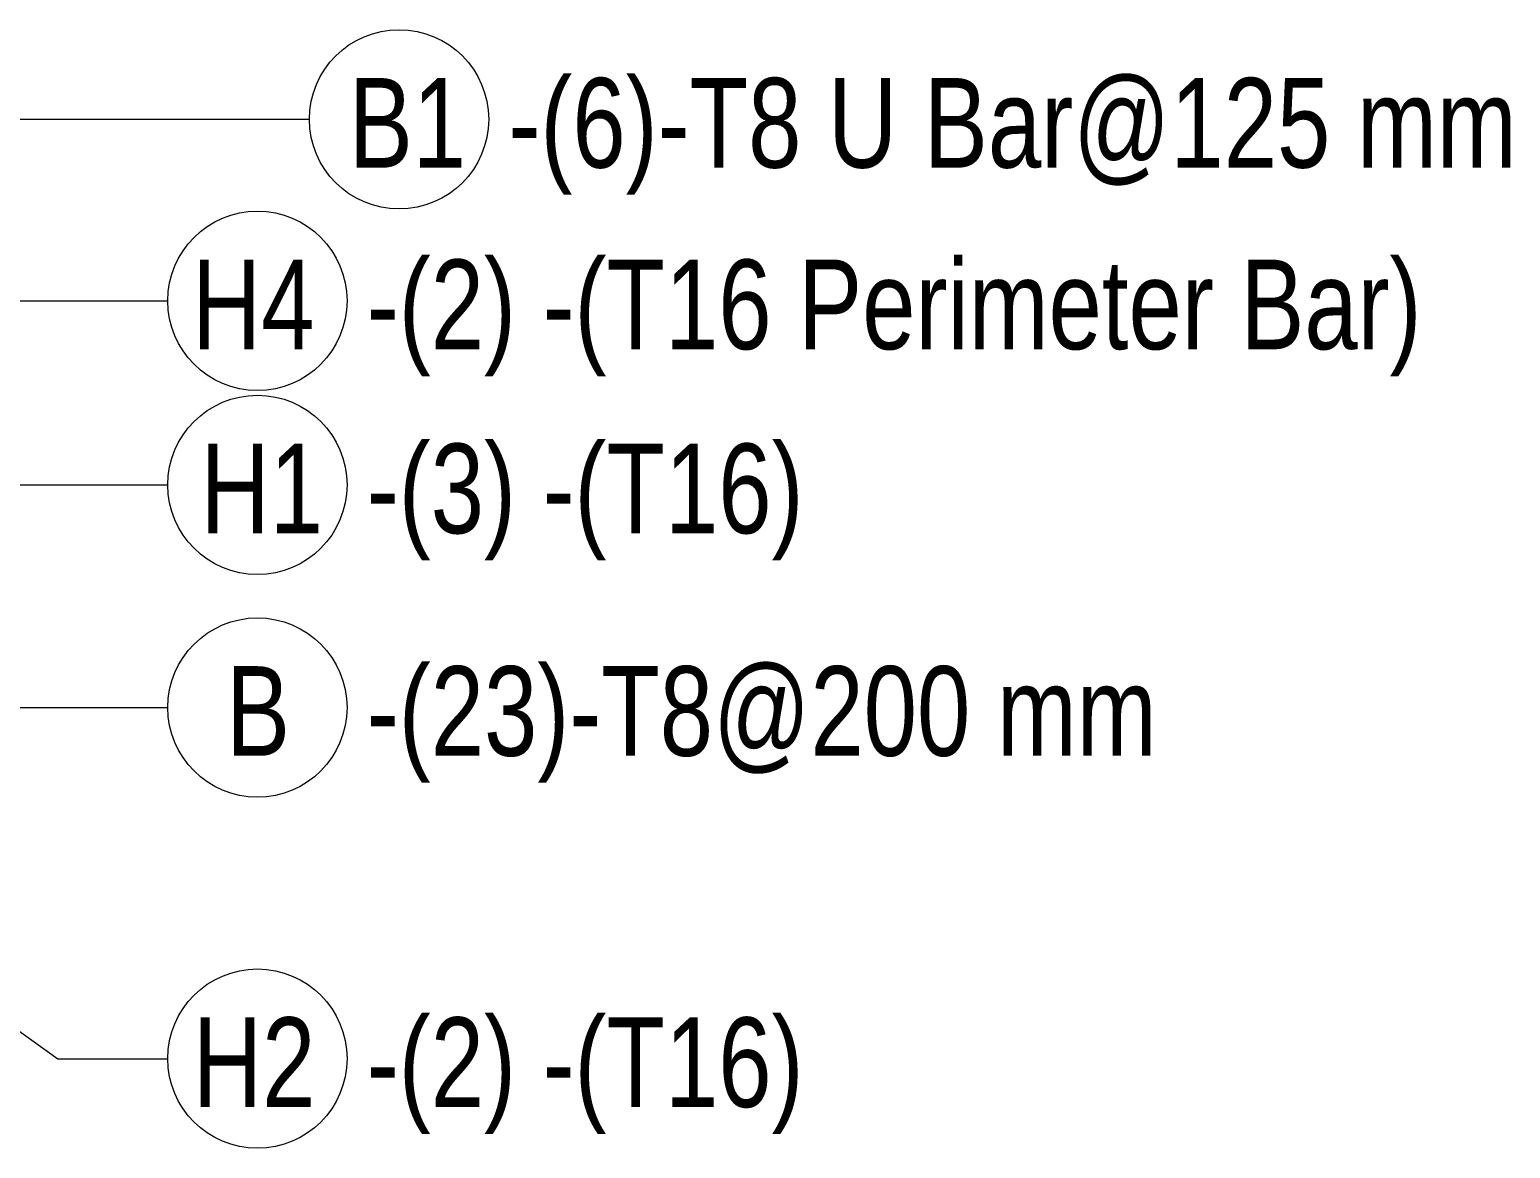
# Model space of a CAD drawing. Header units: millimetres. Extents: x 18954 to 39483, y -1618 to 21231.
# Drawn here: x 32790 to 33823, y 20038 to 20818 of the extents above; entities that cross this region are included whole.
import ezdxf

# ---------------------------------------------------------------- set-up
doc = ezdxf.new("R2010")
doc.units = ezdxf.units.MM
doc.layers.add('S-RBAR-IDEN', color=171, linetype='Continuous', lineweight=9)
doc.styles.add('Nirmala UI Semilight_1', font='NirmalaS.ttf', dxfattribs={"width": 0.8, "height": 62.5})

# ---------------------------------------------------------------- blocks, each defined once
blk = doc.blocks.new('M_Rebar Tag_rfa Dimension - ARROW-793927-Elevation Top 3')
at = {"layer": 'S-RBAR-IDEN'}
blk.add_circle((-4775.2, 20345.7), 62.5, dxfattribs=at)
blk = doc.blocks.new('M_Rebar Tag_rfa MARK - ARROW-794226-Elevation Top 3')
at = {"layer": 'S-RBAR-IDEN'}
blk.add_circle((-4775.2, 20629.2), 62.5, dxfattribs=at)

msp = doc.modelspace()

# ---------------------------------------------------------------- linework, layer by layer
at = {"layer": 'S-RBAR-IDEN'}
for p, q in [((32294.74321, 20755.75333), (32984.88759, 20755.75333)), ((32195.92613, 20629.15501), (32886.07051, 20629.15501)), ((32715.6612, 20500.85807), (32886.07051, 20500.85807)), ((32732.61996, 20345.72849), (32886.07051, 20345.72849)), ((32646.00988, 20217.33642), (32809.34524, 20100.88813)), ((32809.34524, 20100.88813), (32886.07051, 20100.88813))]:
    msp.add_line(p, q, dxfattribs=at)

# ---------------------------------------------------------------- block references
for name, p in [('M_Rebar Tag_rfa Dimension - ARROW-793927-Elevation Top 3', (37822.62401, 410.02484)), ('M_Rebar Tag_rfa MARK - ARROW-794226-Elevation Top 3', (37723.80693, 0)), ('M_Rebar Tag_rfa MARK - ARROW-794226-Elevation Top 3', (37723.80693, -128.29694)), ('M_Rebar Tag_rfa Dimension - ARROW-793927-Elevation Top 3', (37723.80693, 0)), ('M_Rebar Tag_rfa MARK - ARROW-794226-Elevation Top 3', (37723.80693, -528.26688))]:
    msp.add_blockref(name, p, dxfattribs=at)

# ---------------------------------------------------------------- texts
at = {"layer": 'S-RBAR-IDEN', "char_height": 62.5, "attachment_point": 1, "style": 'Nirmala UI Semilight_1'}
for s, insert, width in [('B1', (33012.40686, 20784.55451), 80.16875), ('-(6)-T8 U Bar@125 mm', (33123.76968, 20784.55451), 843.37525), ('H4', (32902.98978, 20657.9562), 105.82275), ('-(2) -(T16 Perimeter Bar)', (33024.9526, 20657.9562), 873.839375), ('-(3) -(T16)', (33024.9526, 20529.65926), 352.7425), ('H1', (32908.88978, 20529.65926), 91.392375), ('-(23)-T8@200 mm', (33024.9526, 20374.52968), 676.62425), ('B', (32926.78978, 20374.52968), 48.10125), ('H2', (32903.58978, 20129.68932), 104.219375), ('-(2) -(T16)', (33024.9526, 20129.68932), 352.7425)]:
    msp.add_mtext(s, dxfattribs=dict(at, insert=insert, width=width))

doc.saveas('drawing.dxf')
